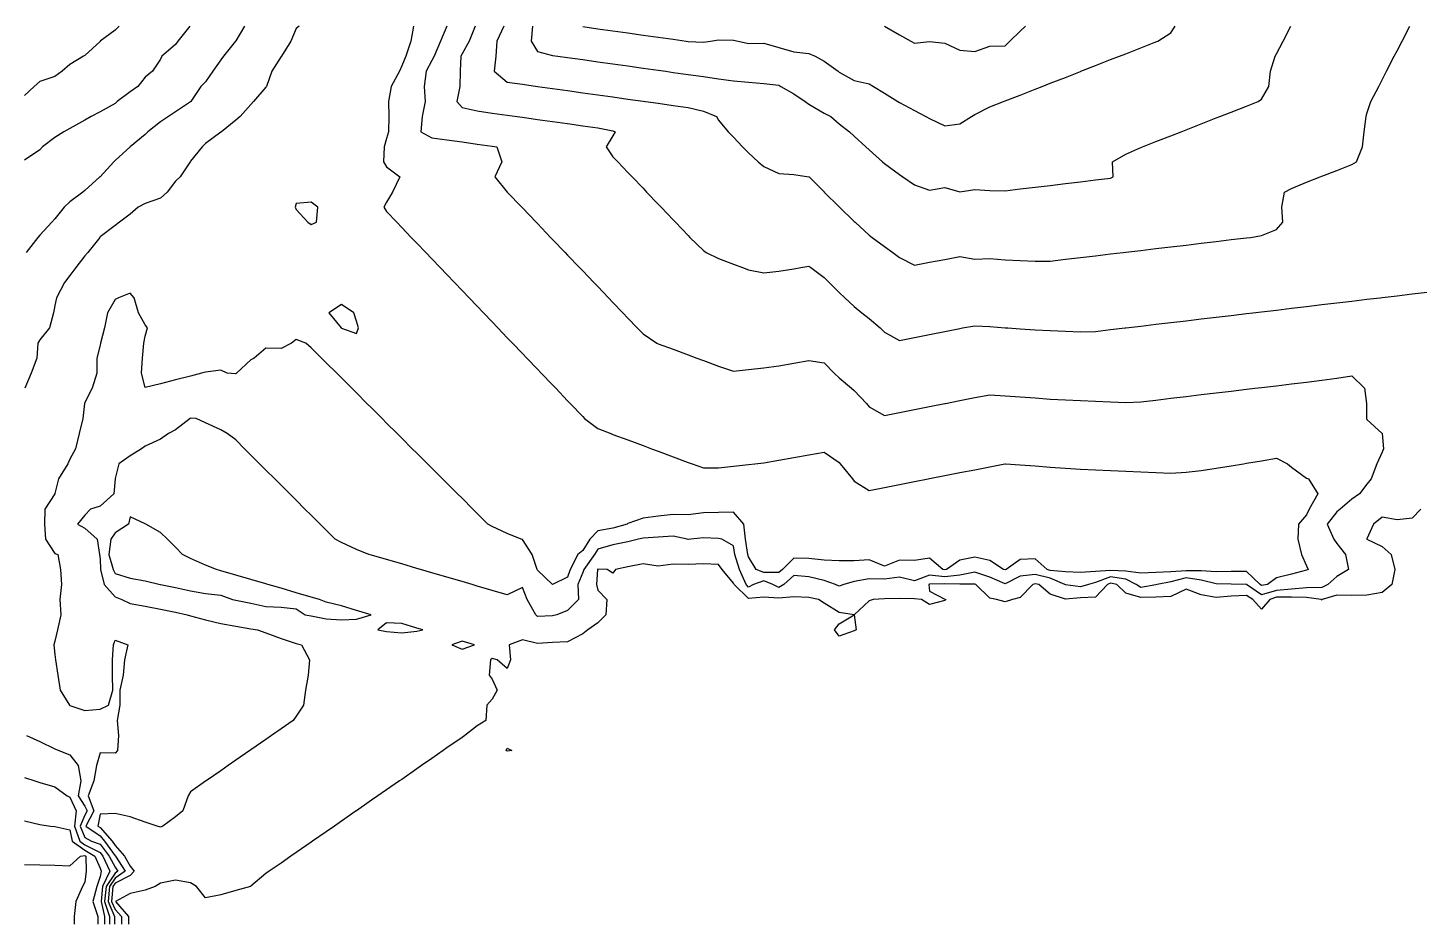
# Model space of a CAD drawing. Header units: metres. Extents: x 2681030 to 2681330, y 1246000 to 1246290.
# Drawn here: x 2681260.36 to 2681306.48, y 1246000 to 1246029.69 of the extents above; entities that cross this region are included whole.
import ezdxf

# ---------------------------------------------------------------- set-up
doc = ezdxf.new("R2010")
doc.units = ezdxf.units.M
doc.layers.add('BASIS_HOEHENLINIEN', color=8, linetype='Continuous')

msp = doc.modelspace()

# ---------------------------------------------------------------- linework, layer by layer
at = {"layer": 'BASIS_HOEHENLINIEN'}
for points in [[(2681265.731, 1246029.75, 0), (2681265.333, 1246029.25, 0), (2681265.25, 1246029.137, 0), (2681264.803, 1246028.75, 0), (2681264.75, 1246028.651, 0), (2681264.495, 1246028.25, 0), (2681264.25, 1246028.061, 0), (2681264.008, 1246027.75, 0), (2681263.75, 1246027.573, 0), (2681263.321, 1246027.25, 0), (2681263.25, 1246027.184, 0), (2681262.75, 1246026.903, 0), (2681262.462, 1246026.75, 0), (2681262.25, 1246026.629, 0), (2681261.75, 1246026.355, 0), (2681261.551, 1246026.25, 0), (2681261.25, 1246026.057, 0), (2681260.845, 1246025.75, 0), (2681260.75, 1246025.65, 0), (2681260.25, 1246025.303, 0)], [(2681263.389, 1246029.75, 0), (2681263.25, 1246029.616, 0), (2681262.757, 1246029.25, 0), (2681262.75, 1246029.243, 0), (2681262.25, 1246028.776, 0), (2681262.206, 1246028.75, 0), (2681261.75, 1246028.48, 0), (2681261.49, 1246028.25, 0), (2681261.25, 1246028.083, 0), (2681260.75, 1246027.912, 0), (2681260.567, 1246027.75, 0), (2681260.25, 1246027.45, 0)], [(2681269.353, 1246029.75, 0), (2681269.25, 1246029.672, 0), (2681269.075, 1246029.25, 0), (2681268.762, 1246028.75, 0), (2681268.75, 1246028.736, 0), (2681268.441, 1246028.25, 0), (2681268.265, 1246027.75, 0), (2681268.25, 1246027.726, 0), (2681267.838, 1246027.25, 0), (2681267.75, 1246027.155, 0), (2681267.396, 1246026.75, 0), (2681267.25, 1246026.628, 0), (2681266.776, 1246026.25, 0), (2681266.75, 1246026.231, 0), (2681266.25, 1246025.854, 0), (2681266.135, 1246025.75, 0), (2681265.75, 1246025.273, 0), (2681265.734, 1246025.25, 0), (2681265.41, 1246024.75, 0), (2681265.25, 1246024.607, 0), (2681264.977, 1246024.25, 0), (2681264.75, 1246024.047, 0), (2681264.25, 1246023.875, 0), (2681264.016, 1246023.75, 0), (2681263.75, 1246023.513, 0), (2681263.401, 1246023.25, 0), (2681263.25, 1246023.142, 0), (2681262.75, 1246022.764, 0), (2681262.739, 1246022.75, 0), (2681262.346, 1246022.25, 0), (2681262.25, 1246022.135, 0), (2681261.948, 1246021.75, 0), (2681261.75, 1246021.483, 0), (2681261.568, 1246021.25, 0), (2681261.311, 1246020.75, 0), (2681261.25, 1246020.493, 0), (2681261.211, 1246020.25, 0), (2681261.074, 1246019.75, 0), (2681260.75, 1246019.35, 0), (2681260.689, 1246019.25, 0), (2681260.652, 1246018.75, 0), (2681260.464, 1246018.25, 0), (2681260.259, 1246017.75, 0)], [(2681267.54, 1246029.75, 0), (2681267.25, 1246029.264, 0), (2681267.24, 1246029.25, 0), (2681266.843, 1246028.75, 0), (2681266.75, 1246028.635, 0), (2681266.491, 1246028.25, 0), (2681266.25, 1246027.905, 0), (2681266.092, 1246027.75, 0), (2681265.758, 1246027.25, 0), (2681265.75, 1246027.239, 0), (2681265.25, 1246026.906, 0), (2681265.02, 1246026.75, 0), (2681264.75, 1246026.572, 0), (2681264.34, 1246026.25, 0), (2681264.25, 1246026.157, 0), (2681263.75, 1246025.751, 0), (2681263.748, 1246025.75, 0), (2681263.25, 1246025.293, 0), (2681263.206, 1246025.25, 0), (2681262.75, 1246024.758, 0), (2681262.74, 1246024.75, 0), (2681262.25, 1246024.307, 0), (2681262.176, 1246024.25, 0), (2681261.75, 1246023.923, 0), (2681261.559, 1246023.75, 0), (2681261.25, 1246023.36, 0), (2681261.156, 1246023.25, 0), (2681260.75, 1246022.827, 0), (2681260.684, 1246022.75, 0), (2681260.299, 1246022.25, 0)], [(2681273.138, 1246029.75, 0), (2681273.055, 1246029.25, 0), (2681272.884, 1246028.75, 0), (2681272.75, 1246028.426, 0), (2681272.677, 1246028.25, 0), (2681272.401, 1246027.75, 0), (2681272.313, 1246027.25, 0), (2681272.322, 1246026.75, 0), (2681272.314, 1246026.25, 0), (2681272.25, 1246026.027, 0), (2681272.17, 1246025.75, 0), (2681272.148, 1246025.25, 0), (2681272.25, 1246025.088, 0), (2681272.693, 1246024.75, 0), (2681272.449, 1246024.25, 0), (2681272.25, 1246023.919, 0), (2681272.154, 1246023.75, 0), (2681272.25, 1246023.603, 0), (2681272.588, 1246023.25, 0), (2681272.75, 1246023.081, 0), (2681273.067, 1246022.75, 0), (2681273.25, 1246022.559, 0), (2681273.546, 1246022.25, 0), (2681273.75, 1246022.037, 0), (2681274.025, 1246021.75, 0), (2681274.25, 1246021.515, 0), (2681274.504, 1246021.25, 0), (2681274.75, 1246020.993, 0), (2681274.983, 1246020.75, 0), (2681275.25, 1246020.471, 0), (2681275.462, 1246020.25, 0), (2681275.75, 1246019.949, 0), (2681275.941, 1246019.75, 0), (2681276.25, 1246019.427, 0), (2681276.42, 1246019.25, 0), (2681276.75, 1246018.905, 0), (2681276.899, 1246018.75, 0), (2681277.25, 1246018.383, 0), (2681277.378, 1246018.25, 0), (2681277.75, 1246017.861, 0), (2681277.857, 1246017.75, 0), (2681278.25, 1246017.339, 0), (2681278.336, 1246017.25, 0), (2681278.75, 1246016.817, 0), (2681278.816, 1246016.75, 0), (2681279.25, 1246016.413, 0), (2681279.679, 1246016.25, 0), (2681279.75, 1246016.223, 0), (2681280.25, 1246016.038, 0), (2681280.75, 1246015.853, 0), (2681281.027, 1246015.75, 0), (2681281.25, 1246015.667, 0), (2681281.75, 1246015.482, 0), (2681282.25, 1246015.296, 0), (2681282.375, 1246015.25, 0), (2681282.75, 1246015.111, 0), (2681283.25, 1246015.112, 0), (2681283.75, 1246015.169, 0), (2681284.25, 1246015.226, 0), (2681284.456, 1246015.25, 0), (2681284.75, 1246015.285, 0), (2681285.25, 1246015.373, 0), (2681285.75, 1246015.461, 0), (2681286.25, 1246015.55, 0), (2681286.75, 1246015.638, 0), (2681287.25, 1246015.287, 0), (2681287.284, 1246015.25, 0), (2681287.69, 1246014.75, 0), (2681287.75, 1246014.671, 0), (2681288.25, 1246014.364, 0), (2681288.75, 1246014.463, 0), (2681289.25, 1246014.561, 0), (2681289.75, 1246014.66, 0), (2681290.208, 1246014.75, 0), (2681290.25, 1246014.758, 0), (2681290.75, 1246014.857, 0), (2681291.25, 1246014.956, 0), (2681291.75, 1246015.054, 0), (2681292.25, 1246015.153, 0), (2681292.743, 1246015.25, 0), (2681292.75, 1246015.251, 0), (2681292.769, 1246015.25, 0), (2681293.25, 1246015.214, 0), (2681293.75, 1246015.178, 0), (2681294.25, 1246015.142, 0), (2681294.75, 1246015.106, 0), (2681295.25, 1246015.071, 0), (2681295.75, 1246015.048, 0), (2681296.25, 1246015.026, 0), (2681296.75, 1246015.004, 0), (2681297.25, 1246014.983, 0), (2681297.75, 1246014.961, 0), (2681298.25, 1246014.941, 0), (2681298.75, 1246014.973, 0), (2681299.25, 1246015.032, 0), (2681299.75, 1246015.101, 0), (2681300.25, 1246015.18, 0), (2681300.66, 1246015.25, 0), (2681300.75, 1246015.265, 0), (2681301.25, 1246015.351, 0), (2681301.75, 1246015.436, 0), (2681302.12, 1246015.25, 0), (2681302.25, 1246015.133, 0), (2681302.75, 1246014.777, 0), (2681302.816, 1246014.75, 0), (2681303.116, 1246014.25, 0), (2681302.829, 1246013.75, 0), (2681302.75, 1246013.563, 0), (2681302.478, 1246013.25, 0), (2681302.459, 1246012.75, 0), (2681302.583, 1246012.25, 0), (2681302.75, 1246011.871, 0), (2681302.803, 1246011.75, 0), (2681302.75, 1246011.728, 0), (2681302.25, 1246011.594, 0), (2681301.75, 1246011.472, 0), (2681301.457, 1246011.25, 0), (2681301.25, 1246011.22, 0), (2681301.206, 1246011.25, 0), (2681300.75, 1246011.684, 0), (2681300.25, 1246011.678, 0), (2681299.75, 1246011.669, 0), (2681299.25, 1246011.705, 0), (2681298.75, 1246011.706, 0), (2681298.25, 1246011.668, 0), (2681297.75, 1246011.648, 0), (2681297.25, 1246011.629, 0), (2681296.75, 1246011.689, 0), (2681296.25, 1246011.718, 0), (2681295.75, 1246011.684, 0), (2681295.25, 1246011.647, 0), (2681294.75, 1246011.674, 0), (2681294.25, 1246011.719, 0), (2681294.144, 1246011.75, 0), (2681293.75, 1246012.105, 0), (2681293.25, 1246012.076, 0), (2681292.788, 1246011.75, 0), (2681292.75, 1246011.732, 0), (2681292.704, 1246011.75, 0), (2681292.25, 1246012.042, 0), (2681291.75, 1246012.157, 0), (2681291.25, 1246012.053, 0), (2681290.81, 1246011.75, 0), (2681290.75, 1246011.738, 0), (2681290.692, 1246011.75, 0), (2681290.25, 1246012.125, 0), (2681289.75, 1246012.05, 0), (2681289.25, 1246012.061, 0), (2681288.75, 1246011.855, 0), (2681288.25, 1246012.071, 0), (2681287.75, 1246012.032, 0), (2681287.25, 1246012.035, 0), (2681286.75, 1246012.062, 0), (2681286.25, 1246012.108, 0), (2681285.75, 1246012.125, 0), (2681285.371, 1246011.75, 0), (2681285.25, 1246011.643, 0), (2681284.75, 1246011.649, 0), (2681284.5, 1246011.75, 0), (2681284.25, 1246012.17, 0), (2681284.221, 1246012.25, 0), (2681284.153, 1246012.75, 0), (2681284.09, 1246013.25, 0), (2681283.75, 1246013.647, 0), (2681283.25, 1246013.641, 0), (2681282.75, 1246013.62, 0), (2681282.25, 1246013.563, 0), (2681281.75, 1246013.573, 0), (2681281.25, 1246013.513, 0), (2681280.75, 1246013.449, 0), (2681280.25, 1246013.266, 0), (2681280.22, 1246013.25, 0), (2681279.75, 1246013.119, 0), (2681279.25, 1246013.024, 0), (2681278.99, 1246012.75, 0), (2681278.75, 1246012.377, 0), (2681278.586, 1246012.25, 0), (2681278.337, 1246011.75, 0), (2681278.25, 1246011.496, 0), (2681277.75, 1246011.252, 0), (2681277.25, 1246011.73, 0), (2681277.245, 1246011.75, 0), (2681277.075, 1246012.25, 0), (2681276.75, 1246012.739, 0), (2681276.711, 1246012.75, 0), (2681276.25, 1246012.936, 0), (2681275.75, 1246013.174, 0), (2681275.608, 1246013.25, 0), (2681275.25, 1246013.607, 0), (2681275.107, 1246013.75, 0), (2681274.75, 1246014.106, 0), (2681274.606, 1246014.25, 0), (2681274.25, 1246014.605, 0), (2681274.104, 1246014.75, 0), (2681273.75, 1246015.103, 0), (2681273.603, 1246015.25, 0), (2681273.25, 1246015.602, 0), (2681273.102, 1246015.75, 0), (2681272.75, 1246016.101, 0), (2681272.601, 1246016.25, 0), (2681272.25, 1246016.6, 0), (2681272.099, 1246016.75, 0), (2681271.75, 1246017.098, 0), (2681271.598, 1246017.25, 0), (2681271.25, 1246017.597, 0), (2681271.097, 1246017.75, 0), (2681270.75, 1246018.096, 0), (2681270.596, 1246018.25, 0), (2681270.25, 1246018.595, 0), (2681270.094, 1246018.75, 0), (2681269.75, 1246019.093, 0), (2681269.578, 1246019.25, 0), (2681269.25, 1246019.366, 0), (2681269.101, 1246019.25, 0), (2681268.75, 1246019.07, 0), (2681268.25, 1246019.074, 0), (2681267.855, 1246018.75, 0), (2681267.75, 1246018.694, 0), (2681267.279, 1246018.25, 0), (2681267.25, 1246018.228, 0), (2681266.969, 1246018.25, 0), (2681266.75, 1246018.351, 0), (2681266.25, 1246018.286, 0), (2681266.11, 1246018.25, 0), (2681265.75, 1246018.155, 0), (2681265.25, 1246018.03, 0), (2681264.75, 1246017.902, 0), (2681264.25, 1246017.781, 0), (2681264.121, 1246018.25, 0), (2681264.161, 1246018.75, 0), (2681264.202, 1246019.25, 0), (2681264.25, 1246019.476, 0), (2681264.322, 1246019.75, 0), (2681264.25, 1246019.852, 0), (2681264.022, 1246020.25, 0), (2681263.877, 1246020.75, 0), (2681263.75, 1246020.899, 0), (2681263.358, 1246020.75, 0), (2681263.25, 1246020.688, 0), (2681263.002, 1246020.25, 0), (2681262.902, 1246019.75, 0), (2681262.769, 1246019.25, 0), (2681262.75, 1246019.174, 0), (2681262.641, 1246018.75, 0), (2681262.645, 1246018.25, 0), (2681262.49, 1246017.75, 0), (2681262.25, 1246017.275, 0), (2681262.237, 1246017.25, 0), (2681262.176, 1246016.75, 0), (2681262.061, 1246016.25, 0), (2681261.942, 1246015.75, 0), (2681261.75, 1246015.405, 0), (2681261.684, 1246015.25, 0), (2681261.376, 1246014.75, 0), (2681261.25, 1246014.267, 0), (2681261.247, 1246014.25, 0), (2681260.92, 1246013.75, 0), (2681260.911, 1246013.25, 0), (2681260.938, 1246012.75, 0), (2681261.25, 1246012.283, 0), (2681261.35, 1246012.25, 0), (2681261.441, 1246011.75, 0), (2681261.469, 1246011.25, 0), (2681261.413, 1246010.75, 0), (2681261.449, 1246010.25, 0), (2681261.341, 1246009.75, 0), (2681261.25, 1246009.379, 0), (2681261.219, 1246009.25, 0), (2681261.25, 1246008.931, 0), (2681261.269, 1246008.75, 0), (2681261.356, 1246008.25, 0), (2681261.431, 1246007.75, 0), (2681261.738, 1246007.25, 0), (2681261.75, 1246007.238, 0), (2681262.25, 1246007.075, 0), (2681262.75, 1246007.124, 0), (2681263.032, 1246007.25, 0), (2681263.172, 1246007.75, 0), (2681263.162, 1246008.25, 0), (2681263.163, 1246008.75, 0), (2681263.197, 1246009.25, 0), (2681263.25, 1246009.408, 0), (2681263.673, 1246009.25, 0), (2681263.563, 1246008.75, 0), (2681263.513, 1246008.25, 0), (2681263.412, 1246007.75, 0), (2681263.403, 1246007.25, 0), (2681263.316, 1246006.75, 0), (2681263.358, 1246006.25, 0), (2681263.325, 1246005.75, 0), (2681263.25, 1246005.668, 0), (2681262.75, 1246005.673, 0), (2681262.639, 1246005.25, 0), (2681262.547, 1246004.75, 0), (2681262.362, 1246004.25, 0), (2681262.544, 1246003.75, 0), (2681262.285, 1246003.25, 0), (2681262.75, 1246002.921, 0), (2681262.903, 1246002.75, 0), (2681263.25, 1246002.259, 0), (2681263.258, 1246002.25, 0), (2681263.583, 1246001.75, 0), (2681263.25, 1246001.52, 0), (2681263.065, 1246001.25, 0), (2681263.017, 1246000.75, 0), (2681263.227, 1246000.25, 0), (2681263.227, 1246000, 0)], [(2681274.246, 1246029.75, 0), (2681274.037, 1246029.25, 0), (2681273.827, 1246028.75, 0), (2681273.75, 1246028.606, 0), (2681273.564, 1246028.25, 0), (2681273.5, 1246027.75, 0), (2681273.524, 1246027.25, 0), (2681273.427, 1246026.75, 0), (2681273.389, 1246026.25, 0), (2681273.75, 1246026.051, 0), (2681274.25, 1246025.981, 0), (2681274.75, 1246025.911, 0), (2681275.25, 1246025.841, 0), (2681275.75, 1246025.772, 0), (2681275.904, 1246025.75, 0), (2681276.072, 1246025.25, 0), (2681275.842, 1246024.75, 0), (2681276.249, 1246024.25, 0), (2681276.25, 1246024.249, 0), (2681276.728, 1246023.75, 0), (2681276.75, 1246023.727, 0), (2681277.207, 1246023.25, 0), (2681277.25, 1246023.205, 0), (2681277.686, 1246022.75, 0), (2681277.75, 1246022.683, 0), (2681278.165, 1246022.25, 0), (2681278.25, 1246022.161, 0), (2681278.644, 1246021.75, 0), (2681278.75, 1246021.64, 0), (2681279.123, 1246021.25, 0), (2681279.25, 1246021.118, 0), (2681279.602, 1246020.75, 0), (2681279.75, 1246020.596, 0), (2681280.081, 1246020.25, 0), (2681280.25, 1246020.074, 0), (2681280.56, 1246019.75, 0), (2681280.75, 1246019.556, 0), (2681281.205, 1246019.25, 0), (2681281.25, 1246019.227, 0), (2681281.75, 1246019.042, 0), (2681282.25, 1246018.857, 0), (2681282.537, 1246018.75, 0), (2681282.75, 1246018.671, 0), (2681283.25, 1246018.486, 0), (2681283.75, 1246018.319, 0), (2681284.25, 1246018.371, 0), (2681284.75, 1246018.428, 0), (2681285.25, 1246018.497, 0), (2681285.75, 1246018.585, 0), (2681286.25, 1246018.674, 0), (2681286.75, 1246018.591, 0), (2681287.092, 1246018.25, 0), (2681287.25, 1246018.094, 0), (2681287.656, 1246017.75, 0), (2681287.75, 1246017.673, 0), (2681288.158, 1246017.25, 0), (2681288.25, 1246017.14, 0), (2681288.75, 1246016.851, 0), (2681289.25, 1246016.949, 0), (2681289.75, 1246017.048, 0), (2681290.25, 1246017.147, 0), (2681290.75, 1246017.245, 0), (2681290.775, 1246017.25, 0), (2681291.25, 1246017.344, 0), (2681291.75, 1246017.442, 0), (2681292.25, 1246017.528, 0), (2681292.75, 1246017.504, 0), (2681293.25, 1246017.467, 0), (2681293.75, 1246017.431, 0), (2681294.25, 1246017.395, 0), (2681294.75, 1246017.367, 0), (2681295.25, 1246017.345, 0), (2681295.75, 1246017.323, 0), (2681296.25, 1246017.302, 0), (2681296.75, 1246017.281, 0), (2681297.25, 1246017.303, 0), (2681297.75, 1246017.362, 0), (2681298.25, 1246017.421, 0), (2681298.75, 1246017.481, 0), (2681299.25, 1246017.54, 0), (2681299.75, 1246017.599, 0), (2681300.25, 1246017.658, 0), (2681300.75, 1246017.717, 0), (2681301.028, 1246017.75, 0), (2681301.25, 1246017.776, 0), (2681301.75, 1246017.835, 0), (2681302.25, 1246017.895, 0), (2681302.75, 1246017.954, 0), (2681303.25, 1246018.019, 0), (2681303.75, 1246018.091, 0), (2681304.25, 1246018.168, 0), (2681304.668, 1246017.75, 0), (2681304.728, 1246017.25, 0), (2681304.733, 1246016.75, 0), (2681304.75, 1246016.712, 0), (2681305.25, 1246016.257, 0), (2681305.256, 1246016.25, 0), (2681305.298, 1246015.75, 0), (2681305.25, 1246015.632, 0), (2681305.08, 1246015.25, 0), (2681304.887, 1246014.75, 0), (2681304.75, 1246014.573, 0), (2681304.5, 1246014.25, 0), (2681304.25, 1246014.077, 0), (2681303.856, 1246013.75, 0), (2681303.75, 1246013.657, 0), (2681303.431, 1246013.25, 0), (2681303.652, 1246012.75, 0), (2681303.75, 1246012.614, 0), (2681304.037, 1246012.25, 0), (2681304.136, 1246011.75, 0), (2681303.75, 1246011.517, 0), (2681303.45, 1246011.25, 0), (2681303.25, 1246011.151, 0), (2681302.75, 1246011.135, 0), (2681302.25, 1246011.094, 0), (2681301.75, 1246011.057, 0), (2681301.25, 1246010.913, 0), (2681300.754, 1246011.25, 0), (2681300.75, 1246011.254, 0), (2681300.25, 1246011.265, 0), (2681299.75, 1246011.276, 0), (2681299.25, 1246011.396, 0), (2681298.75, 1246011.468, 0), (2681298.25, 1246011.34, 0), (2681297.795, 1246011.25, 0), (2681297.75, 1246011.239, 0), (2681297.25, 1246011.152, 0), (2681297.098, 1246011.25, 0), (2681296.75, 1246011.429, 0), (2681296.25, 1246011.507, 0), (2681295.75, 1246011.318, 0), (2681295.513, 1246011.25, 0), (2681295.25, 1246011.174, 0), (2681294.75, 1246011.235, 0), (2681294.73, 1246011.25, 0), (2681294.25, 1246011.458, 0), (2681293.75, 1246011.578, 0), (2681293.25, 1246011.53, 0), (2681292.75, 1246011.269, 0), (2681292.25, 1246011.494, 0), (2681291.75, 1246011.658, 0), (2681291.25, 1246011.564, 0), (2681290.75, 1246011.506, 0), (2681290.25, 1246011.565, 0), (2681289.75, 1246011.376, 0), (2681289.25, 1246011.49, 0), (2681288.75, 1246011.425, 0), (2681288.25, 1246011.441, 0), (2681287.75, 1246011.35, 0), (2681287.409, 1246011.25, 0), (2681287.25, 1246011.191, 0), (2681287.128, 1246011.25, 0), (2681286.75, 1246011.379, 0), (2681286.25, 1246011.501, 0), (2681285.75, 1246011.546, 0), (2681285.414, 1246011.25, 0), (2681285.25, 1246011.152, 0), (2681285.059, 1246011.25, 0), (2681284.75, 1246011.373, 0), (2681284.413, 1246011.25, 0), (2681284.25, 1246011.168, 0), (2681284.165, 1246011.25, 0), (2681283.953, 1246011.75, 0), (2681283.798, 1246012.25, 0), (2681283.75, 1246012.527, 0), (2681283.367, 1246012.75, 0), (2681283.25, 1246012.774, 0), (2681282.75, 1246012.794, 0), (2681282.332, 1246012.75, 0), (2681282.25, 1246012.742, 0), (2681282.219, 1246012.75, 0), (2681281.75, 1246012.855, 0), (2681281.25, 1246012.823, 0), (2681280.75, 1246012.79, 0), (2681280.599, 1246012.75, 0), (2681280.25, 1246012.662, 0), (2681279.75, 1246012.564, 0), (2681279.25, 1246012.419, 0), (2681279.141, 1246012.25, 0), (2681278.793, 1246011.75, 0), (2681278.75, 1246011.647, 0), (2681278.594, 1246011.25, 0), (2681278.607, 1246010.75, 0), (2681278.25, 1246010.394, 0), (2681277.889, 1246010.25, 0), (2681277.75, 1246010.21, 0), (2681277.25, 1246010.188, 0), (2681277.195, 1246010.25, 0), (2681276.91, 1246010.75, 0), (2681276.75, 1246011.156, 0), (2681276.25, 1246010.909, 0), (2681275.75, 1246011.055, 0), (2681275.25, 1246011.201, 0), (2681275.082, 1246011.25, 0), (2681274.75, 1246011.347, 0), (2681274.25, 1246011.493, 0), (2681273.75, 1246011.639, 0), (2681273.371, 1246011.75, 0), (2681273.25, 1246011.785, 0), (2681272.75, 1246011.931, 0), (2681272.25, 1246012.077, 0), (2681271.75, 1246012.223, 0), (2681271.659, 1246012.25, 0), (2681271.25, 1246012.412, 0), (2681270.75, 1246012.643, 0), (2681270.547, 1246012.75, 0), (2681270.25, 1246013.046, 0), (2681270.046, 1246013.25, 0), (2681269.75, 1246013.545, 0), (2681269.544, 1246013.75, 0), (2681269.25, 1246014.044, 0), (2681269.043, 1246014.25, 0), (2681268.75, 1246014.542, 0), (2681268.542, 1246014.75, 0), (2681268.25, 1246015.041, 0), (2681268.041, 1246015.25, 0), (2681267.75, 1246015.54, 0), (2681267.539, 1246015.75, 0), (2681267.25, 1246016.039, 0), (2681266.961, 1246016.25, 0), (2681266.75, 1246016.369, 0), (2681266.25, 1246016.603, 0), (2681265.935, 1246016.75, 0), (2681265.75, 1246016.761, 0), (2681265.734, 1246016.75, 0), (2681265.25, 1246016.369, 0), (2681265.016, 1246016.25, 0), (2681264.75, 1246016.062, 0), (2681264.25, 1246015.837, 0), (2681264.125, 1246015.75, 0), (2681263.75, 1246015.51, 0), (2681263.37, 1246015.25, 0), (2681263.25, 1246014.76, 0), (2681263.248, 1246014.75, 0), (2681263.206, 1246014.25, 0), (2681262.75, 1246013.845, 0), (2681262.433, 1246013.75, 0), (2681262.25, 1246013.543, 0), (2681262.006, 1246013.25, 0), (2681262.25, 1246013.118, 0), (2681262.657, 1246012.75, 0), (2681262.736, 1246012.25, 0), (2681262.75, 1246012.093, 0), (2681262.771, 1246011.75, 0), (2681262.887, 1246011.25, 0), (2681263.25, 1246010.844, 0), (2681263.468, 1246010.75, 0), (2681263.75, 1246010.625, 0), (2681264.25, 1246010.531, 0), (2681264.75, 1246010.433, 0), (2681265.25, 1246010.332, 0), (2681265.639, 1246010.25, 0), (2681265.75, 1246010.215, 0), (2681266.25, 1246010.077, 0), (2681266.75, 1246009.963, 0), (2681267.25, 1246009.866, 0), (2681267.75, 1246009.783, 0), (2681267.969, 1246009.75, 0), (2681268.25, 1246009.654, 0), (2681268.75, 1246009.466, 0), (2681269.25, 1246009.3, 0), (2681269.43, 1246009.25, 0), (2681269.69, 1246008.75, 0), (2681269.646, 1246008.25, 0), (2681269.562, 1246007.75, 0), (2681269.498, 1246007.25, 0), (2681269.25, 1246006.89, 0), (2681269.15, 1246006.75, 0), (2681268.75, 1246006.468, 0), (2681268.435, 1246006.25, 0), (2681268.25, 1246006.121, 0), (2681267.75, 1246005.775, 0), (2681267.714, 1246005.75, 0), (2681267.25, 1246005.428, 0), (2681266.993, 1246005.25, 0), (2681266.75, 1246005.081, 0), (2681266.272, 1246004.75, 0), (2681266.25, 1246004.735, 0), (2681265.75, 1246004.388, 0), (2681265.671, 1246004.25, 0), (2681265.496, 1246003.75, 0), (2681265.25, 1246003.551, 0), (2681264.833, 1246003.25, 0), (2681264.75, 1246003.218, 0), (2681264.646, 1246003.25, 0), (2681264.25, 1246003.374, 0), (2681263.75, 1246003.556, 0), (2681263.25, 1246003.664, 0), (2681262.75, 1246003.639, 0), (2681262.677, 1246003.25, 0), (2681262.75, 1246003.198, 0), (2681263.15, 1246002.75, 0), (2681263.25, 1246002.609, 0), (2681263.566, 1246002.25, 0), (2681263.75, 1246001.92, 0), (2681263.887, 1246001.75, 0), (2681263.75, 1246001.612, 0), (2681263.25, 1246001.353, 0), (2681263.18, 1246001.25, 0), (2681263.134, 1246000.75, 0), (2681263.25, 1246000.482, 0), (2681263.457, 1246000.25, 0), (2681263.457, 1246000, 0)], [(2681275.19, 1246029.75, 0), (2681274.982, 1246029.25, 0), (2681274.75, 1246028.834, 0), (2681274.708, 1246028.75, 0), (2681274.687, 1246028.25, 0), (2681274.676, 1246027.75, 0), (2681274.576, 1246027.25, 0), (2681274.75, 1246027.047, 0), (2681275.25, 1246026.936, 0), (2681275.75, 1246026.866, 0), (2681276.25, 1246026.796, 0), (2681276.58, 1246026.75, 0), (2681276.75, 1246026.726, 0), (2681277.25, 1246026.656, 0), (2681277.75, 1246026.586, 0), (2681278.25, 1246026.516, 0), (2681278.75, 1246026.447, 0), (2681279.25, 1246026.377, 0), (2681279.75, 1246026.281, 0), (2681279.824, 1246026.25, 0), (2681279.75, 1246026.111, 0), (2681279.526, 1246025.75, 0), (2681279.75, 1246025.418, 0), (2681279.911, 1246025.25, 0), (2681280.25, 1246024.896, 0), (2681280.39, 1246024.75, 0), (2681280.75, 1246024.374, 0), (2681280.869, 1246024.25, 0), (2681281.25, 1246023.852, 0), (2681281.348, 1246023.75, 0), (2681281.75, 1246023.33, 0), (2681281.827, 1246023.25, 0), (2681282.25, 1246022.808, 0), (2681282.306, 1246022.75, 0), (2681282.75, 1246022.312, 0), (2681282.845, 1246022.25, 0), (2681283.25, 1246022.046, 0), (2681283.75, 1246021.861, 0), (2681284.048, 1246021.75, 0), (2681284.25, 1246021.675, 0), (2681284.75, 1246021.573, 0), (2681285.25, 1246021.63, 0), (2681285.75, 1246021.709, 0), (2681285.983, 1246021.75, 0), (2681286.25, 1246021.797, 0), (2681286.308, 1246021.75, 0), (2681286.75, 1246021.425, 0), (2681286.925, 1246021.25, 0), (2681287.25, 1246020.926, 0), (2681287.438, 1246020.75, 0), (2681287.75, 1246020.461, 0), (2681288.008, 1246020.25, 0), (2681288.25, 1246020.059, 0), (2681288.608, 1246019.75, 0), (2681288.75, 1246019.609, 0), (2681289.25, 1246019.337, 0), (2681289.75, 1246019.436, 0), (2681290.25, 1246019.535, 0), (2681290.75, 1246019.633, 0), (2681291.25, 1246019.732, 0), (2681291.342, 1246019.75, 0), (2681291.75, 1246019.824, 0), (2681292.25, 1246019.792, 0), (2681292.75, 1246019.756, 0), (2681292.839, 1246019.75, 0), (2681293.25, 1246019.72, 0), (2681293.75, 1246019.686, 0), (2681294.25, 1246019.664, 0), (2681294.75, 1246019.643, 0), (2681295.25, 1246019.621, 0), (2681295.75, 1246019.634, 0), (2681296.25, 1246019.693, 0), (2681296.733, 1246019.75, 0), (2681296.75, 1246019.752, 0), (2681297.25, 1246019.811, 0), (2681297.75, 1246019.87, 0), (2681298.25, 1246019.929, 0), (2681298.75, 1246019.989, 0), (2681299.25, 1246020.048, 0), (2681299.75, 1246020.107, 0), (2681300.25, 1246020.166, 0), (2681300.75, 1246020.225, 0), (2681300.961, 1246020.25, 0), (2681301.25, 1246020.284, 0), (2681301.75, 1246020.343, 0), (2681302.25, 1246020.402, 0), (2681302.75, 1246020.462, 0), (2681303.25, 1246020.521, 0), (2681303.75, 1246020.58, 0), (2681304.25, 1246020.639, 0), (2681304.75, 1246020.698, 0), (2681305.189, 1246020.75, 0), (2681305.25, 1246020.757, 0), (2681305.75, 1246020.816, 0), (2681306.25, 1246020.876, 0), (2681306.75, 1246020.935, 0)], [(2681276.134, 1246029.75, 0), (2681275.899, 1246029.25, 0), (2681275.874, 1246028.75, 0), (2681275.815, 1246028.25, 0), (2681276.25, 1246027.891, 0), (2681276.75, 1246027.821, 0), (2681277.25, 1246027.751, 0), (2681277.255, 1246027.75, 0), (2681277.75, 1246027.681, 0), (2681278.25, 1246027.611, 0), (2681278.75, 1246027.541, 0), (2681279.25, 1246027.471, 0), (2681279.75, 1246027.401, 0), (2681280.25, 1246027.331, 0), (2681280.75, 1246027.261, 0), (2681280.832, 1246027.25, 0), (2681281.25, 1246027.191, 0), (2681281.75, 1246027.122, 0), (2681282.25, 1246027.052, 0), (2681282.75, 1246026.928, 0), (2681283.183, 1246026.75, 0), (2681283.25, 1246026.634, 0), (2681283.572, 1246026.25, 0), (2681283.75, 1246026.064, 0), (2681284.051, 1246025.75, 0), (2681284.25, 1246025.547, 0), (2681284.562, 1246025.25, 0), (2681284.75, 1246025.094, 0), (2681285.25, 1246024.865, 0), (2681285.75, 1246024.833, 0), (2681286.25, 1246024.758, 0), (2681286.258, 1246024.75, 0), (2681286.75, 1246024.259, 0), (2681286.759, 1246024.25, 0), (2681287.25, 1246023.76, 0), (2681287.26, 1246023.75, 0), (2681287.75, 1246023.279, 0), (2681287.783, 1246023.25, 0), (2681288.25, 1246022.827, 0), (2681288.349, 1246022.75, 0), (2681288.75, 1246022.445, 0), (2681289.032, 1246022.25, 0), (2681289.25, 1246022.078, 0), (2681289.75, 1246021.824, 0), (2681290.25, 1246021.923, 0), (2681290.75, 1246022.021, 0), (2681291.25, 1246022.12, 0), (2681291.75, 1246022.025, 0), (2681292.25, 1246022.046, 0), (2681292.75, 1246022.009, 0), (2681293.25, 1246021.984, 0), (2681293.75, 1246021.962, 0), (2681294.25, 1246021.964, 0), (2681294.75, 1246022.023, 0), (2681295.25, 1246022.083, 0), (2681295.75, 1246022.142, 0), (2681296.25, 1246022.201, 0)], [(2681277.088, 1246029.75, 0), (2681277.038, 1246029.25, 0), (2681277.25, 1246028.901, 0), (2681277.75, 1246028.775, 0), (2681277.931, 1246028.75, 0), (2681278.25, 1246028.705, 0), (2681278.75, 1246028.636, 0), (2681279.25, 1246028.566, 0), (2681279.75, 1246028.496, 0), (2681280.25, 1246028.426, 0), (2681280.75, 1246028.356, 0), (2681281.25, 1246028.286, 0), (2681281.507, 1246028.25, 0), (2681281.75, 1246028.216, 0), (2681282.25, 1246028.146, 0), (2681282.75, 1246028.076, 0), (2681283.25, 1246028.006, 0), (2681283.75, 1246027.936, 0), (2681284.25, 1246027.891, 0), (2681284.75, 1246027.851, 0), (2681285.25, 1246027.787, 0), (2681285.32, 1246027.75, 0), (2681285.75, 1246027.5, 0), (2681286.122, 1246027.25, 0), (2681286.25, 1246027.164, 0), (2681286.75, 1246026.869, 0), (2681286.975, 1246026.75, 0), (2681287.25, 1246026.507, 0), (2681287.596, 1246026.25, 0), (2681287.75, 1246026.098, 0), (2681288.135, 1246025.75, 0), (2681288.25, 1246025.646, 0), (2681288.688, 1246025.25, 0), (2681288.75, 1246025.194, 0), (2681289.25, 1246024.831, 0), (2681289.367, 1246024.75, 0), (2681289.75, 1246024.485, 0), (2681290.25, 1246024.311, 0), (2681290.75, 1246024.403, 0), (2681291.25, 1246024.257, 0), (2681291.75, 1246024.335, 0), (2681292.25, 1246024.303, 0), (2681292.75, 1246024.295, 0), (2681293.25, 1246024.354, 0), (2681293.75, 1246024.413, 0), (2681294.25, 1246024.472, 0), (2681294.75, 1246024.531, 0), (2681295.25, 1246024.59, 0), (2681295.75, 1246024.65, 0), (2681296.25, 1246024.709, 0)], [(2681278.75, 1246029.73, 0), (2681279.25, 1246029.66, 0), (2681279.75, 1246029.59, 0), (2681280.25, 1246029.52, 0), (2681280.75, 1246029.45, 0), (2681281.25, 1246029.38, 0), (2681281.75, 1246029.311, 0), (2681282.183, 1246029.25, 0), (2681282.25, 1246029.241, 0), (2681282.75, 1246029.218, 0), (2681282.987, 1246029.25, 0), (2681283.25, 1246029.293, 0), (2681283.75, 1246029.282, 0), (2681283.901, 1246029.25, 0), (2681284.25, 1246029.171, 0), (2681284.75, 1246029.185, 0), (2681285.25, 1246029.037, 0), (2681285.75, 1246028.9, 0), (2681286.25, 1246028.839, 0), (2681286.454, 1246028.75, 0), (2681286.75, 1246028.585, 0), (2681287.215, 1246028.25, 0), (2681287.25, 1246028.226, 0), (2681287.75, 1246027.946, 0), (2681288.25, 1246027.836, 0), (2681288.389, 1246027.75, 0), (2681288.75, 1246027.524, 0), (2681289.201, 1246027.25, 0), (2681289.25, 1246027.222, 0), (2681289.75, 1246026.955, 0), (2681290.128, 1246026.75, 0), (2681290.25, 1246026.691, 0), (2681290.75, 1246026.441, 0), (2681291.25, 1246026.513, 0)], [(2681288.75, 1246029.742, 0), (2681289.25, 1246029.461, 0), (2681289.624, 1246029.25, 0), (2681289.75, 1246029.18, 0), (2681290.25, 1246029.242, 0), (2681290.75, 1246029.181, 0), (2681291.25, 1246028.946, 0), (2681291.75, 1246028.902, 0), (2681292.25, 1246029.088, 0), (2681292.75, 1246029.099, 0)], [(2681291.25, 1246026.513, 0), (2681291.637, 1246026.75, 0), (2681291.75, 1246026.815, 0), (2681292.25, 1246027.072, 0), (2681292.705, 1246027.25, 0), (2681292.75, 1246027.268, 0), (2681293.25, 1246027.463, 0), (2681293.75, 1246027.659, 0), (2681293.984, 1246027.75, 0), (2681294.25, 1246027.854, 0), (2681294.75, 1246028.05, 0), (2681295.25, 1246028.245, 0), (2681295.262, 1246028.25, 0), (2681295.75, 1246028.441, 0), (2681296.25, 1246028.636, 0), (2681296.541, 1246028.75, 0), (2681296.75, 1246028.832, 0), (2681297.25, 1246029.027, 0), (2681297.75, 1246029.223, 0), (2681297.82, 1246029.25, 0), (2681298.25, 1246029.523, 0), (2681298.391, 1246029.75, 0)], [(2681292.75, 1246029.099, 0), (2681292.906, 1246029.25, 0), (2681293.25, 1246029.577, 0), (2681293.428, 1246029.75, 0)], [(2681296.25, 1246024.709, 0), (2681296.341, 1246024.75, 0), (2681296.311, 1246025.25, 0), (2681296.75, 1246025.511, 0), (2681297.25, 1246025.726, 0), (2681297.31, 1246025.75, 0), (2681297.75, 1246025.922, 0), (2681298.25, 1246026.117, 0), (2681298.589, 1246026.25, 0), (2681298.75, 1246026.313, 0), (2681299.25, 1246026.508, 0), (2681299.75, 1246026.704, 0), (2681299.868, 1246026.75, 0), (2681300.25, 1246026.9, 0), (2681300.75, 1246027.095, 0), (2681301.146, 1246027.25, 0), (2681301.25, 1246027.322, 0), (2681301.496, 1246027.75, 0), (2681301.556, 1246028.25, 0), (2681301.709, 1246028.75, 0), (2681301.75, 1246028.829, 0), (2681301.968, 1246029.25, 0), (2681302.227, 1246029.75, 0)], [(2681296.25, 1246022.201, 0), (2681296.666, 1246022.25, 0), (2681296.75, 1246022.26, 0), (2681297.25, 1246022.319, 0), (2681297.75, 1246022.378, 0), (2681298.25, 1246022.437, 0), (2681298.75, 1246022.496, 0), (2681299.25, 1246022.556, 0), (2681299.75, 1246022.615, 0), (2681300.25, 1246022.674, 0), (2681300.75, 1246022.733, 0), (2681300.894, 1246022.75, 0), (2681301.25, 1246022.808, 0), (2681301.75, 1246023.007, 0), (2681301.96, 1246023.25, 0), (2681301.922, 1246023.75, 0), (2681302.017, 1246024.25, 0), (2681302.25, 1246024.373, 0), (2681302.75, 1246024.576, 0), (2681303.194, 1246024.75, 0), (2681303.25, 1246024.772, 0), (2681303.75, 1246024.967, 0), (2681304.25, 1246025.163, 0), (2681304.399, 1246025.25, 0), (2681304.601, 1246025.75, 0), (2681304.66, 1246026.25, 0), (2681304.72, 1246026.75, 0), (2681304.75, 1246026.857, 0), (2681304.88, 1246027.25, 0), (2681305.139, 1246027.75, 0), (2681305.25, 1246027.965, 0), (2681305.398, 1246028.25, 0), (2681305.656, 1246028.75, 0), (2681305.75, 1246028.931, 0), (2681305.915, 1246029.25, 0), (2681306.173, 1246029.75, 0)], [(2681269.75, 1246023.18, 0), (2681269.93, 1246023.25, 0), (2681269.97, 1246023.75, 0), (2681269.75, 1246023.911, 0), (2681269.25, 1246023.873, 0), (2681269.214, 1246023.75, 0), (2681269.25, 1246023.676, 0), (2681269.635, 1246023.25, 0), (2681269.75, 1246023.18, 0)], [(2681271.25, 1246019.561, 0), (2681271.324, 1246019.75, 0), (2681271.25, 1246019.977, 0), (2681271.16, 1246020.25, 0), (2681270.75, 1246020.521, 0), (2681270.334, 1246020.25, 0), (2681270.747, 1246019.75, 0), (2681270.75, 1246019.747, 0), (2681271.25, 1246019.561, 0)], [(2681306.537, 1246013.75, 0), (2681306.25, 1246013.449, 0), (2681305.75, 1246013.388, 0), (2681305.25, 1246013.483, 0), (2681304.965, 1246013.25, 0), (2681304.75, 1246012.767, 0), (2681304.747, 1246012.75, 0), (2681304.75, 1246012.749, 0), (2681305.25, 1246012.515, 0), (2681305.555, 1246012.25, 0), (2681305.676, 1246011.75, 0), (2681305.575, 1246011.25, 0), (2681305.25, 1246010.989, 0), (2681304.75, 1246010.897, 0), (2681304.25, 1246010.882, 0), (2681303.75, 1246010.903, 0), (2681303.267, 1246010.75, 0), (2681303.25, 1246010.735, 0), (2681303.231, 1246010.75, 0), (2681302.75, 1246010.825, 0), (2681302.25, 1246010.831, 0), (2681301.75, 1246010.832, 0), (2681301.531, 1246010.75, 0), (2681301.25, 1246010.432, 0), (2681300.965, 1246010.75, 0), (2681300.75, 1246010.881, 0), (2681300.25, 1246010.867, 0), (2681299.75, 1246010.816, 0), (2681299.25, 1246010.91, 0), (2681298.75, 1246011.092, 0), (2681298.25, 1246010.851, 0), (2681297.75, 1246010.833, 0), (2681297.25, 1246010.823, 0), (2681296.75, 1246010.968, 0), (2681296.458, 1246011.25, 0), (2681296.25, 1246011.297, 0), (2681296.143, 1246011.25, 0), (2681295.75, 1246010.828, 0), (2681295.25, 1246010.805, 0), (2681294.75, 1246010.766, 0), (2681294.25, 1246010.935, 0), (2681293.866, 1246011.25, 0), (2681293.75, 1246011.269, 0), (2681293.67, 1246011.25, 0), (2681293.25, 1246010.815, 0), (2681292.998, 1246010.75, 0), (2681292.75, 1246010.68, 0), (2681292.472, 1246010.75, 0), (2681292.25, 1246010.794, 0), (2681291.783, 1246011.25, 0), (2681291.75, 1246011.261, 0), (2681291.25, 1246011.263, 0), (2681290.75, 1246011.275, 0), (2681290.25, 1246011.26, 0), (2681290.23, 1246011.25, 0), (2681290.25, 1246011.035, 0), (2681290.75, 1246010.77, 0), (2681290.793, 1246010.75, 0), (2681290.75, 1246010.726, 0), (2681290.25, 1246010.586, 0), (2681289.982, 1246010.75, 0), (2681289.75, 1246010.773, 0), (2681289.25, 1246010.783, 0), (2681288.75, 1246010.777, 0), (2681288.381, 1246010.75, 0), (2681288.25, 1246010.707, 0), (2681287.751, 1246010.25, 0), (2681287.813, 1246009.75, 0), (2681287.75, 1246009.714, 0), (2681287.25, 1246009.537, 0), (2681287.094, 1246009.75, 0), (2681287.25, 1246009.946, 0), (2681287.748, 1246010.25, 0), (2681287.25, 1246010.318, 0), (2681286.75, 1246010.637, 0), (2681286.565, 1246010.75, 0), (2681286.25, 1246010.816, 0), (2681285.75, 1246010.839, 0), (2681285.25, 1246010.795, 0), (2681284.75, 1246010.826, 0), (2681284.25, 1246010.787, 0), (2681283.773, 1246011.25, 0), (2681283.75, 1246011.296, 0), (2681283.376, 1246011.75, 0), (2681283.25, 1246011.913, 0), (2681282.75, 1246011.93, 0), (2681282.25, 1246011.917, 0), (2681281.75, 1246011.928, 0), (2681281.25, 1246011.863, 0), (2681280.75, 1246011.938, 0), (2681280.25, 1246011.836, 0), (2681279.838, 1246011.75, 0), (2681279.75, 1246011.622, 0), (2681279.557, 1246011.75, 0), (2681279.25, 1246011.763, 0), (2681279.24, 1246011.75, 0), (2681279.206, 1246011.25, 0), (2681279.25, 1246011.062, 0), (2681279.546, 1246010.75, 0), (2681279.518, 1246010.25, 0), (2681279.25, 1246009.985, 0), (2681278.921, 1246009.75, 0), (2681278.75, 1246009.612, 0), (2681278.25, 1246009.349, 0), (2681277.75, 1246009.332, 0), (2681277.25, 1246009.294, 0), (2681276.75, 1246009.414, 0), (2681276.315, 1246009.25, 0), (2681276.353, 1246008.75, 0), (2681276.25, 1246008.469, 0), (2681275.91, 1246008.75, 0), (2681275.75, 1246008.801, 0), (2681275.691, 1246008.75, 0), (2681275.648, 1246008.25, 0), (2681275.75, 1246008.11, 0), (2681275.92, 1246007.75, 0), (2681275.75, 1246007.449, 0), (2681275.571, 1246007.25, 0), (2681275.536, 1246006.75, 0), (2681275.25, 1246006.57, 0), (2681274.845, 1246006.25, 0), (2681274.75, 1246006.184, 0), (2681274.25, 1246005.837, 0), (2681274.124, 1246005.75, 0), (2681273.75, 1246005.49, 0), (2681273.403, 1246005.25, 0), (2681273.25, 1246005.144, 0), (2681272.75, 1246004.797, 0), (2681272.682, 1246004.75, 0), (2681272.25, 1246004.45, 0), (2681271.961, 1246004.25, 0), (2681271.75, 1246004.103, 0), (2681271.25, 1246003.757, 0), (2681271.24, 1246003.75, 0), (2681270.75, 1246003.41, 0), (2681270.519, 1246003.25, 0), (2681270.25, 1246003.063, 0), (2681269.798, 1246002.75, 0), (2681269.75, 1246002.717, 0), (2681269.25, 1246002.37, 0), (2681269.077, 1246002.25, 0), (2681268.75, 1246002.023, 0), (2681268.356, 1246001.75, 0), (2681268.25, 1246001.676, 0), (2681267.75, 1246001.255, 0), (2681267.743, 1246001.25, 0), (2681267.25, 1246001.114, 0), (2681266.75, 1246000.97, 0), (2681266.25, 1246000.868, 0), (2681265.95, 1246001.25, 0), (2681265.75, 1246001.369, 0), (2681265.25, 1246001.452, 0), (2681264.75, 1246001.36, 0), (2681264.578, 1246001.25, 0), (2681264.25, 1246001.122, 0), (2681263.75, 1246001.018, 0), (2681263.262, 1246000.75, 0), (2681263.696, 1246000.25, 0), (2681263.696, 1246000, 0)], [(2681271.25, 1246010.102, 0), (2681271.741, 1246010.25, 0), (2681271.25, 1246010.394, 0), (2681270.75, 1246010.54, 0), (2681270.25, 1246010.667, 0), (2681270.03, 1246010.75, 0), (2681269.75, 1246010.832, 0), (2681269.25, 1246010.978, 0), (2681268.75, 1246011.124, 0), (2681268.318, 1246011.25, 0), (2681268.25, 1246011.27, 0), (2681267.75, 1246011.416, 0), (2681267.25, 1246011.562, 0), (2681266.75, 1246011.708, 0), (2681266.607, 1246011.75, 0), (2681266.25, 1246011.889, 0), (2681265.75, 1246012.114, 0), (2681265.486, 1246012.25, 0), (2681265.25, 1246012.485, 0), (2681264.985, 1246012.75, 0), (2681264.75, 1246012.972, 0), (2681264.266, 1246013.25, 0), (2681264.25, 1246013.257, 0), (2681263.75, 1246013.491, 0), (2681263.698, 1246013.25, 0), (2681263.25, 1246012.966, 0), (2681263.106, 1246012.75, 0), (2681263.046, 1246012.25, 0), (2681263.184, 1246011.75, 0), (2681263.25, 1246011.617, 0), (2681263.75, 1246011.456, 0), (2681264.25, 1246011.374, 0), (2681264.739, 1246011.25, 0), (2681264.75, 1246011.248, 0), (2681265.25, 1246011.147, 0), (2681265.75, 1246011.044, 0), (2681266.25, 1246010.955, 0), (2681266.75, 1246010.893, 0), (2681267.147, 1246010.75, 0), (2681267.25, 1246010.73, 0), (2681267.75, 1246010.629, 0), (2681268.25, 1246010.525, 0), (2681268.75, 1246010.503, 0), (2681269.25, 1246010.442, 0), (2681269.556, 1246010.25, 0), (2681269.75, 1246010.213, 0), (2681270.25, 1246010.113, 0), (2681270.75, 1246010.085, 0), (2681271.25, 1246010.102, 0)], [(2681273.25, 1246009.704, 0), (2681273.453, 1246009.75, 0), (2681273.25, 1246009.809, 0), (2681272.75, 1246009.955, 0), (2681272.25, 1246009.985, 0), (2681271.965, 1246009.75, 0), (2681272.25, 1246009.689, 0), (2681272.75, 1246009.645, 0), (2681273.25, 1246009.704, 0)], [(2681274.75, 1246009.11, 0), (2681275.164, 1246009.25, 0), (2681274.75, 1246009.371, 0), (2681274.417, 1246009.25, 0), (2681274.75, 1246009.11, 0)], [(2681260.312, 1246006.25, 0), (2681260.75, 1246006.046, 0), (2681261.25, 1246005.812, 0), (2681261.385, 1246005.75, 0), (2681261.75, 1246005.607, 0), (2681262.03, 1246005.25, 0), (2681262.114, 1246004.75, 0), (2681262.024, 1246004.25, 0), (2681262.25, 1246003.905, 0), (2681262.327, 1246003.75, 0), (2681262.25, 1246003.61, 0), (2681262.087, 1246003.25, 0), (2681262.25, 1246002.875, 0), (2681262.472, 1246002.75, 0), (2681262.75, 1246002.645, 0), (2681263.048, 1246002.25, 0), (2681263.25, 1246001.889, 0), (2681263.341, 1246001.75, 0), (2681263.25, 1246001.687, 0), (2681262.95, 1246001.25, 0), (2681262.9, 1246000.75, 0), (2681263.063, 1246000.25, 0), (2681263.063, 1246000, 0)], [(2681276.397, 1246005.75, 0), (2681276.25, 1246005.733, 0), (2681276.214, 1246005.75, 0), (2681276.25, 1246005.826, 0), (2681276.397, 1246005.75, 0)], [(2681260.25, 1246004.854, 0), (2681260.59, 1246004.75, 0), (2681260.75, 1246004.695, 0), (2681261.25, 1246004.553, 0), (2681261.664, 1246004.25, 0), (2681261.75, 1246004.203, 0), (2681261.962, 1246003.75, 0), (2681261.908, 1246003.25, 0), (2681262.079, 1246002.75, 0), (2681262.25, 1246002.626, 0), (2681262.75, 1246002.371, 0), (2681262.841, 1246002.25, 0), (2681263.073, 1246001.75, 0), (2681262.835, 1246001.25, 0), (2681262.783, 1246000.75, 0), (2681262.898, 1246000.25, 0), (2681262.898, 1246000, 0)], [(2681260.25, 1246003.417, 0), (2681260.75, 1246003.299, 0), (2681261.104, 1246003.25, 0), (2681261.25, 1246003.234, 0), (2681261.75, 1246003.119, 0), (2681261.832, 1246002.75, 0), (2681262.25, 1246002.447, 0), (2681262.582, 1246002.25, 0), (2681262.75, 1246001.849, 0), (2681262.789, 1246001.75, 0), (2681262.75, 1246001.577, 0), (2681262.644, 1246001.25, 0), (2681262.507, 1246000.75, 0), (2681262.676, 1246000.25, 0), (2681262.676, 1246000, 0)], [(2681260.25, 1246001.977, 0), (2681260.75, 1246001.965, 0), (2681261.25, 1246001.95, 0), (2681261.75, 1246001.927, 0), (2681262.099, 1246002.25, 0), (2681262.25, 1246002.269, 0), (2681262.282, 1246002.25, 0), (2681262.29, 1246001.75, 0), (2681262.25, 1246001.388, 0), (2681262.174, 1246001.25, 0), (2681261.946, 1246000.75, 0), (2681261.895, 1246000.25, 0), (2681261.895, 1246000, 0)]]:
    msp.add_polyline3d(points, dxfattribs=at)

doc.saveas('drawing.dxf')
